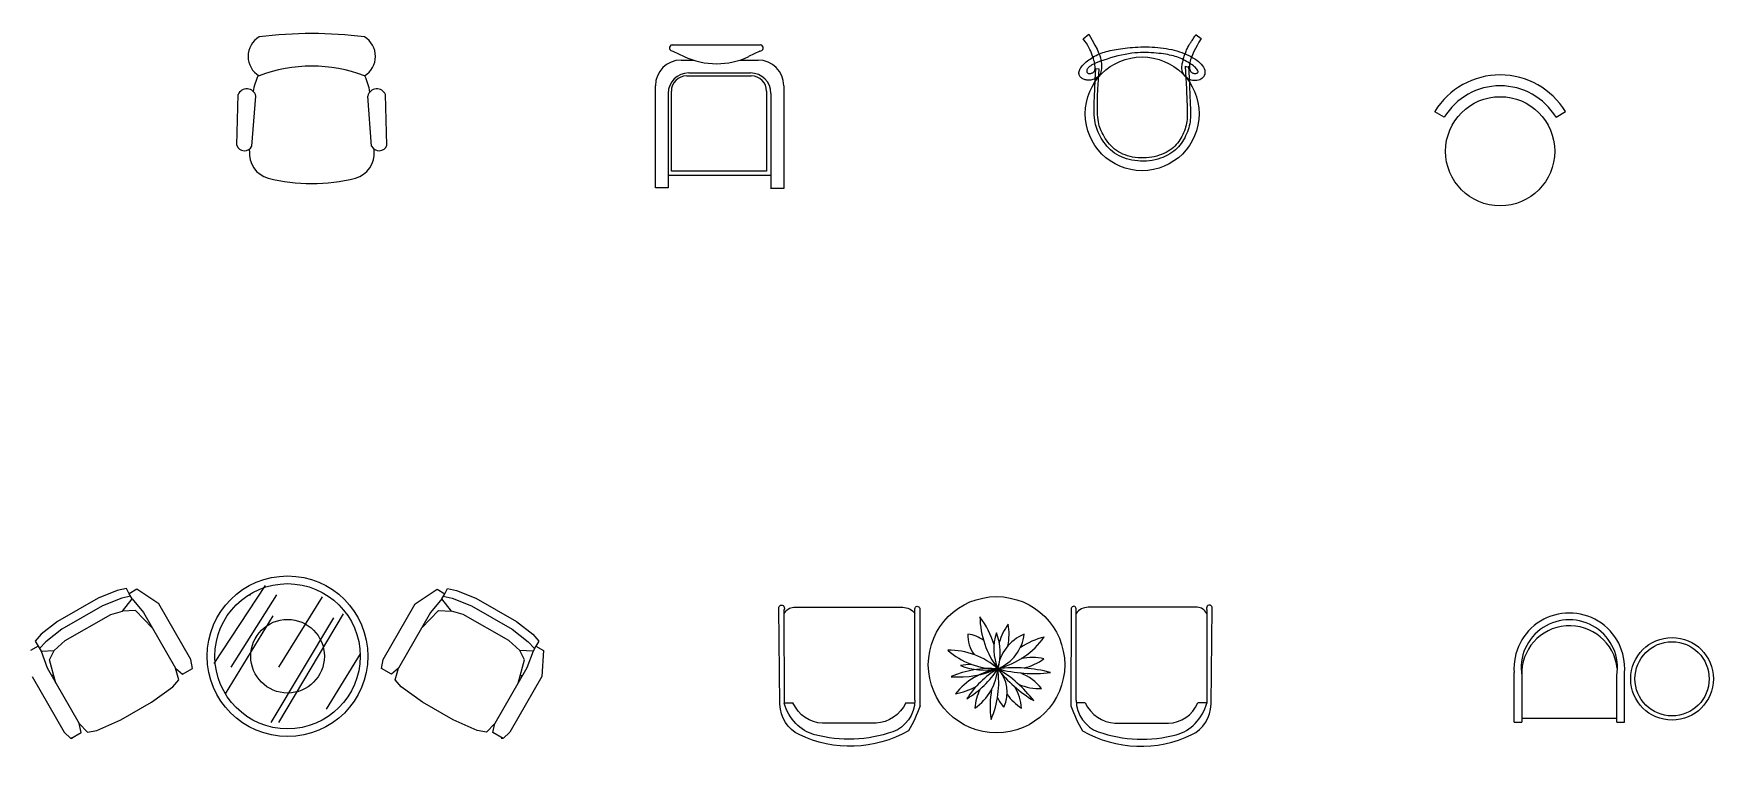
# Model space of a CAD drawing. Header units: inches. Extents: x 3.4 to 45.9, y 14.3 to 39.1.
# Drawn here: x 10.01 to 16.54, y 22.86 to 25.66 of the extents above; entities that cross this region are included whole.
import ezdxf

# ---------------------------------------------------------------- set-up
doc = ezdxf.new("R2010")
doc.units = ezdxf.units.IN
doc.header["$MEASUREMENT"] = 0
for name, color, linetype in [('02', 2, 'Continuous'), ('1', 1, 'Continuous'), ('4', 4, 'Continuous')]:
    doc.layers.add(name, color=color, linetype=linetype)

msp = doc.modelspace()

# ---------------------------------------------------------------- linework, layer by layer
at = {"layer": '02'}
for p, q in [((12.8359, 25.6149), (12.4925, 25.6149)), ((12.4944, 25.5915), (12.5385, 25.5706)), ((12.834, 25.5915), (12.7898, 25.5706)), ((12.5267, 25.5563), (12.576, 25.5563)), ((12.5567, 25.5063), (12.7967, 25.5063)), ((12.7559, 25.5563), (12.8267, 25.5563)), ((12.4267, 25.059), (12.4267, 25.4563)), ((12.489, 25.1239), (12.489, 25.4347)), ((12.549, 25.4947), (12.7999, 25.4947)), ((12.8599, 25.4347), (12.8599, 25.1239)), ((12.9267, 25.4563), (12.9267, 25.0563)), ((12.4767, 25.4263), (12.4767, 25.059)), ((12.8767, 25.4263), (12.8765, 25.0563)), ((15.4965, 25.3335), (15.4609, 25.3551)), ((15.9326, 25.3335), (15.9689, 25.3555)), ((12.8767, 25.1063), (12.4767, 25.1063)), ((12.8599, 25.1239), (12.489, 25.1239)), ((12.4767, 25.059), (12.4267, 25.059)), ((12.9267, 25.0563), (12.875, 25.0563)), ((10.3328, 23.4906), (10.2582, 23.4608)), ((10.3681, 23.4978), (10.3328, 23.4906)), ((10.3794, 23.478), (10.3681, 23.4978)), ((10.409, 23.4951), (10.3794, 23.478)), ((10.3908, 23.4583), (10.3794, 23.478)), ((10.4938, 23.4389), (10.409, 23.4951)), ((10.7093, 23.2064), (10.9093, 23.5105)), ((10.7759, 23.1916), (10.9537, 23.4734)), ((10.849, 23.4764), (10.849, 23.4705)), ((11.4925, 23.4389), (11.5774, 23.4951)), ((11.5774, 23.4951), (11.6069, 23.478)), ((11.5956, 23.4583), (11.6069, 23.478)), ((11.6069, 23.478), (11.6183, 23.4978)), ((11.6183, 23.4978), (11.6535, 23.4906)), ((11.6535, 23.4906), (11.7282, 23.4608)), ((10.2582, 23.4608), (10.1004, 23.37)), ((10.2752, 23.4312), (10.1174, 23.3404)), ((10.3499, 23.461), (10.2752, 23.4312)), ((10.3077, 23.3974), (10.3528, 23.4102)), ((10.3851, 23.4682), (10.3499, 23.461)), ((10.3528, 23.4102), (10.3908, 23.4583)), ((10.4036, 23.4132), (10.3528, 23.4102)), ((10.3908, 23.4583), (10.4347, 23.4048)), ((10.4687, 23.3457), (10.4036, 23.4132)), ((10.4347, 23.4048), (10.5595, 23.1879)), ((10.6186, 23.2219), (10.4938, 23.4389)), ((10.9612, 23.1916), (11.1316, 23.466)), ((11.3678, 23.2219), (11.4925, 23.4389)), ((11.5517, 23.4048), (11.4269, 23.1879)), ((11.5177, 23.3457), (11.5828, 23.4132)), ((11.5956, 23.4583), (11.5517, 23.4048)), ((11.5828, 23.4132), (11.6335, 23.4102)), ((11.6335, 23.4102), (11.5956, 23.4583)), ((11.6013, 23.4682), (11.6365, 23.461)), ((11.6787, 23.3974), (11.6335, 23.4102)), ((11.6365, 23.461), (11.7112, 23.4312)), ((11.7112, 23.4312), (11.869, 23.3404)), ((11.7282, 23.4608), (11.886, 23.37)), ((12.9274, 23.415), (12.9285, 23.0511)), ((13.4372, 23.0637), (13.4372, 23.4188)), ((14.0639, 23.0637), (14.0639, 23.4188)), ((14.5737, 23.415), (14.5726, 23.0511)), ((10.1004, 23.37), (10.037, 23.3205)), ((10.1174, 23.3404), (10.0541, 23.2909)), ((10.1302, 23.2953), (10.3077, 23.3974)), ((10.7537, 23.0878), (10.9389, 23.3918)), ((10.9315, 22.9765), (11.176, 23.3844)), ((10.9612, 22.9765), (11.2131, 23.3993)), ((11.8561, 23.2953), (11.6787, 23.3974)), ((11.869, 23.3404), (11.9323, 23.2909)), ((11.886, 23.37), (11.9493, 23.3205)), ((10.0245, 23.2739), (9.9949, 23.2568)), ((10.037, 23.3205), (10.0131, 23.2936)), ((10.0131, 23.2936), (10.0245, 23.2739)), ((10.0245, 23.2739), (10.0358, 23.2541)), ((10.0541, 23.2909), (10.0301, 23.264)), ((10.0866, 23.2571), (10.1302, 23.2953)), ((11.8998, 23.2571), (11.8561, 23.2953)), ((11.9323, 23.2909), (11.9562, 23.264)), ((11.9493, 23.3205), (11.9732, 23.2936)), ((11.9619, 23.2739), (11.9506, 23.2541)), ((11.9732, 23.2936), (11.9619, 23.2739)), ((11.9619, 23.2739), (11.9915, 23.2568)), ((10.0358, 23.2541), (10.0866, 23.2571)), ((10.0358, 23.2541), (10.06, 23.1893)), ((10.0684, 23.2204), (10.0866, 23.2571)), ((10.094, 23.1301), (10.0684, 23.2204)), ((10.6258, 23.1867), (10.6186, 23.2219)), ((11.1464, 23.0285), (11.2797, 23.2435)), ((11.3606, 23.1867), (11.3678, 23.2219)), ((11.8924, 23.1301), (11.918, 23.2204)), ((11.9506, 23.2541), (11.8998, 23.2571)), ((11.918, 23.2204), (11.8998, 23.2571)), ((11.9506, 23.2541), (11.9264, 23.1893)), ((11.9915, 23.2568), (11.9855, 23.1553)), ((16.1689, 23.2021), (16.1689, 23.214)), ((10.0008, 23.1553), (10.1256, 22.9384)), ((10.06, 23.1893), (10.1848, 22.9724)), ((10.0857, 23.1593), (10.0772, 23.1593)), ((10.5595, 23.1879), (10.5863, 23.164)), ((10.5723, 23.1428), (10.5595, 23.1879)), ((10.5863, 23.164), (10.6258, 23.1867)), ((11.4, 23.164), (11.3606, 23.1867)), ((11.4269, 23.1879), (11.4, 23.164)), ((11.4141, 23.1428), (11.4269, 23.1879)), ((11.9264, 23.1893), (11.8016, 22.9724)), ((11.9855, 23.1553), (11.8608, 22.9384)), ((11.9007, 23.1593), (11.9091, 23.1593)), ((15.7689, 22.977), (15.7689, 23.1706)), ((15.7989, 23.1587), (15.7989, 22.977)), ((16.1689, 22.977), (16.1689, 23.1587)), ((10.4653, 23.055), (10.5484, 23.1159)), ((10.5484, 23.1159), (10.5723, 23.1428)), ((11.438, 23.1159), (11.4141, 23.1428)), ((11.5211, 23.055), (11.438, 23.1159)), ((10.347, 22.987), (10.4653, 23.055)), ((11.6394, 22.987), (11.5211, 23.055)), ((12.9285, 23.0528), (12.9625, 23.0528)), ((13.402, 23.0528), (13.4364, 23.0528)), ((14.0992, 23.0528), (14.0648, 23.0528)), ((14.5726, 23.0528), (14.5386, 23.0528)), ((10.1848, 22.9724), (10.2173, 22.9386)), ((10.1919, 22.9371), (10.1848, 22.9724)), ((10.2526, 22.9458), (10.347, 22.987)), ((11.7338, 22.9458), (11.6394, 22.987)), ((11.8016, 22.9724), (11.7691, 22.9386)), ((11.7945, 22.9371), (11.8016, 22.9724)), ((13.2856, 22.9743), (13.0778, 22.9743)), ((14.2155, 22.9743), (14.4233, 22.9743)), ((15.7989, 22.9934), (16.1689, 22.9934)), ((10.1256, 22.9384), (10.1525, 22.9144)), ((10.1525, 22.9144), (10.1919, 22.9371)), ((10.1595, 22.9149), (10.1532, 22.9149)), ((10.2173, 22.9386), (10.2526, 22.9458)), ((11.7691, 22.9386), (11.7338, 22.9458)), ((11.8339, 22.9144), (11.7945, 22.9371)), ((11.8269, 22.9149), (11.8332, 22.9149)), ((11.8608, 22.9384), (11.8339, 22.9144))]:
    msp.add_line(p, q, dxfattribs=at)
for points in [[(16.1689, 22.977), (16.1989, 22.977), (16.1989, 23.1706)], [(15.7689, 22.977), (15.7989, 22.977)]]:
    msp.add_lwpolyline(points, dxfattribs=at)
for centre, radius in [((10.9954, 23.2344), 0.3128), ((10.9954, 23.2344), 0.1434), ((16.3836, 23.1465), 0.1609), ((16.3836, 23.1465), 0.1444)]:
    msp.add_circle(centre, radius, dxfattribs=at)
for centre, radius, start, end in [((12.494, 25.6037), 0.0122, 98.79085, 276.74154), ((12.6652, 25.8391), 0.2969, 244.72948, 295.11279), ((12.8343, 25.6037), 0.0122, 263.25846, 81.20915), ((12.5267, 25.4563), 0.1, 90, 180), ((12.5567, 25.4263), 0.08, 90, 180), ((12.7967, 25.4263), 0.08, 0, 90), ((12.8267, 25.4563), 0.1, 0, 90), ((15.7146, 25.2012), 0.2975, 31.24134, 148.59449), ((12.549, 25.4347), 0.06, 90, 180), ((12.7999, 25.4347), 0.06, 0, 90), ((15.7146, 25.2012), 0.255, 31.24134, 148.75866), ((15.4614, 25.3558), 0.00085, 148.59449, 238.75866), ((15.9839, 23.1871), 0.2156, 355.62128, 184.37872), ((15.9839, 23.1891), 0.1875, 350.65731, 189.34269), ((15.9849, 23.1671), 0.1862, 5.93915, 182.59094)]:
    msp.add_arc(centre, radius, start, end, dxfattribs=at)
for centre, major_axis, ratio, start_param, end_param in [((14.0681, 23.3944), (0.3783, 0), 0.954114, 3.159651, 3.758279), ((13.3812, 23.1792), (-0.3783, 0), 0.954114, 3.421615, 3.758279), ((14.0073, 23.2242), (0.2512, 0), 0.954114, 2.540122, 2.870295), ((13.5523, 23.3213), (-0.2512, 0), 0.954114, 2.946558, 3.303184), ((13.7797, 23.3145), (-0.1365, 0), 0.954114, -0.046315, 0.600161), ((13.623, 23.1917), (0.1365, 0), 0.954114, 0.937201, 1.421534), ((13.9654, 23.2628), (0.2213, 0), 0.954114, 2.840449, 3.51586), ((13.5481, 23.2483), (-0.2213, 0), 0.954114, 2.840449, 3.51586), ((13.6889, 23.3376), (-0.1742, 0), 0.954114, 1.987896, 3.038688), ((13.9327, 23.1686), (0.1742, 0), 0.954114, 1.987896, 3.038688), ((13.673, 23.4833), (0.3237, 0), 0.954114, -1.30044, -0.59819), ((14.0269, 23.0117), (-0.3237, 0), 0.954114, -1.30044, -0.982836), ((13.5691, 22.9939), (-0.2769, 0), 0.954114, 3.954259, 4.727112), ((13.7554, 23.4498), (0.2769, 0), 0.954114, 3.954259, 4.727112), ((13.8941, 23.0184), (0.221, 0), 0.954114, 1.365581, 1.767794), ((13.8045, 23.3921), (-0.221, 0), 0.954114, 1.832929, 2.225804), ((13.7309, 22.8363), (0.3673, 0), 0.954114, 1.492939, 2.000615), ((13.6064, 23.5042), (0.3673, 0), 0.954114, 4.634532, 5.142207), ((13.8132, 22.9265), (0.2769, 0), 0.954114, 1.766367, 2.481712), ((13.6652, 22.9579), (0.2567, 0), 0.954114, 1.600501, 1.77217), ((13.7081, 23.4256), (0.2567, 0), 0.954114, 4.336383, 4.913763), ((13.4372, 23.3725), (0.3771, 0), 0.954114, -1.004473, -0.546105), ((13.9617, 22.8821), (-0.3771, 0), 0.954114, -1.004473, -0.546105), ((13.5391, 23.2021), (-0.221, 0), 0.954114, 2.203244, 3.063467), ((13.3559, 23.1336), (-0.4072, 0), 0.954114, 2.757174, 3.275968), ((13.8249, 22.7091), (-0.5037, 0), 0.954114, 4.430465, 4.842635), ((13.4894, 22.7748), (-0.5083, 0), 0.954114, 3.774384, 4.152318), ((14.1693, 23.4725), (0.5083, 0), 0.954114, 3.774384, 4.152318), ((13.6515, 23.0931), (0.1451, 0), 0.954114, -0.427034, 0.732084), ((13.8996, 23.6473), (0.5037, 0), 0.954114, 4.430465, 4.842635), ((13.7646, 22.986), (0.2093, 0), 0.954114, 0.658588, 1.16154), ((13.5407, 23.3476), (-0.2769, 0), 0.954114, 1.766367, 2.083795), ((13.8901, 23.0156), (0.221, 0), 0.954114, 2.699052, 3.063467), ((14.1369, 23.04), (0.4072, 0), 0.954114, 2.972053, 3.275968), ((13.9767, 23.2024), (0.218, 0), 0.954114, 3.738241, 4.102111), ((13.6345, 23.0152), (0.218, 0), 0.954114, 0.080536, 0.50078), ((13.925, 23.3079), (0.2093, 0), 0.954114, 4.300275, 4.736901), ((13.8915, 23.1283), (-0.1451, 0), 0.954114, 0.406381, 0.732084), ((14.1874, 23.0695), (0, 0.1356), 0.911327, 1.613705, 2.834826), ((14.2212, 23.1274), (0, 0.1533), 0.911327, 2.079173, 3.100822), ((14.4233, 23.1154), (0, 0.1412), 0.911327, 3.141593, 4.252845), ((14.4154, 23.1043), (0, 0.1805), 0.911327, 3.380495, 4.413), ((14.3206, 23.5312), (0, 0.6199), 0.911327, 2.834826, 3.380495)]:
    msp.add_ellipse(centre, major_axis=major_axis, ratio=ratio, start_param=start_param, end_param=end_param, dxfattribs=at)
at = {"layer": '02', "extrusion": (0, 0, -1)}
for centre, major_axis, start_param, end_param in [((13.0857, 23.1043), (0, 0.1805), 3.380495, 4.413), ((13.0778, 23.1154), (0, 0.1412), 3.141593, 4.252845), ((13.2799, 23.1274), (0, 0.1533), 2.079173, 3.100822), ((13.3138, 23.0695), (0, 0.1356), 1.613705, 2.834826), ((13.1805, 23.5312), (0, 0.6199), 2.834826, 3.380495)]:
    msp.add_ellipse(centre, major_axis=major_axis, ratio=0.911327, start_param=start_param, end_param=end_param, dxfattribs=at)
at = {"layer": '1'}
for p, q in [((14.0913, 25.639), (14.1133, 25.657)), ((14.0983, 25.6302), (14.0913, 25.639)), ((14.1044, 25.6217), (14.0983, 25.6302)), ((14.1133, 25.657), (14.1268, 25.6336)), ((14.1268, 25.6336), (14.1374, 25.6143)), ((14.5102, 25.6246), (14.5121, 25.6273)), ((14.5121, 25.6273), (14.514, 25.6301)), ((14.514, 25.6301), (14.516, 25.633)), ((14.516, 25.633), (14.518, 25.6361)), ((14.518, 25.6361), (14.5201, 25.6393)), ((14.5201, 25.6393), (14.5222, 25.6425)), ((14.5222, 25.6425), (14.5244, 25.6457)), ((14.5244, 25.6457), (14.5266, 25.6489)), ((14.5266, 25.6489), (14.5288, 25.6518)), ((14.5288, 25.6518), (14.5311, 25.6545)), ((14.5311, 25.6545), (14.5333, 25.657)), ((14.5311, 25.6545), (14.5513, 25.641)), ((14.5513, 25.641), (14.5424, 25.6257)), ((14.1097, 25.6135), (14.1044, 25.6217)), ((14.1142, 25.6056), (14.1097, 25.6135)), ((14.1181, 25.598), (14.1142, 25.6056)), ((14.1215, 25.5905), (14.1181, 25.598)), ((14.1186, 25.5605), (14.1241, 25.5641)), ((14.1245, 25.5832), (14.1215, 25.5905)), ((14.1241, 25.5641), (14.1299, 25.5677)), ((14.1272, 25.576), (14.1245, 25.5832)), ((14.1296, 25.569), (14.1272, 25.576)), ((14.1319, 25.562), (14.1296, 25.569)), ((14.1299, 25.5677), (14.1358, 25.5711)), ((14.1338, 25.5553), (14.1319, 25.562)), ((14.1358, 25.5711), (14.1419, 25.5744)), ((14.1374, 25.6143), (14.1456, 25.5983)), ((14.1419, 25.5744), (14.1482, 25.5775)), ((14.1456, 25.5983), (14.1517, 25.5851)), ((14.1482, 25.5775), (14.1547, 25.5803)), ((14.1517, 25.5851), (14.156, 25.5743)), ((14.1547, 25.5803), (14.1612, 25.583)), ((14.156, 25.5743), (14.1589, 25.5652)), ((14.1589, 25.5652), (14.1608, 25.5573)), ((14.1612, 25.583), (14.1679, 25.5854)), ((14.1679, 25.5854), (14.1748, 25.5876)), ((14.1748, 25.5876), (14.1818, 25.5896)), ((14.1818, 25.5896), (14.1891, 25.5915)), ((14.1985, 25.5646), (14.1847, 25.5604)), ((14.1891, 25.5915), (14.1965, 25.5932)), ((14.1965, 25.5932), (14.2041, 25.5948)), ((14.2128, 25.5686), (14.1985, 25.5646)), ((14.2041, 25.5948), (14.212, 25.5963)), ((14.212, 25.5963), (14.2201, 25.5978)), ((14.2272, 25.5724), (14.2128, 25.5686)), ((14.2201, 25.5978), (14.2285, 25.5992)), ((14.2415, 25.5758), (14.2272, 25.5724)), ((14.2285, 25.5992), (14.2371, 25.6005)), ((14.2371, 25.6005), (14.246, 25.6018)), ((14.2553, 25.5787), (14.2415, 25.5758)), ((14.246, 25.6018), (14.2552, 25.6029)), ((14.2552, 25.6029), (14.2646, 25.6039)), ((14.2685, 25.581), (14.2553, 25.5787)), ((14.2646, 25.6039), (14.2743, 25.6049)), ((14.2809, 25.5828), (14.2685, 25.581)), ((14.2743, 25.6049), (14.2843, 25.6057)), ((14.2928, 25.5841), (14.2809, 25.5828)), ((14.2843, 25.6057), (14.2946, 25.6064)), ((14.3042, 25.585), (14.2928, 25.5841)), ((14.2946, 25.6064), (14.3051, 25.6069)), ((14.3152, 25.5855), (14.3042, 25.585)), ((14.3051, 25.6069), (14.3158, 25.6073)), ((14.3258, 25.5857), (14.3152, 25.5855)), ((14.3158, 25.6073), (14.3267, 25.6075)), ((14.3361, 25.5856), (14.3258, 25.5857)), ((14.3267, 25.6075), (14.3377, 25.6075)), ((14.3463, 25.5853), (14.3361, 25.5856)), ((14.3377, 25.6075), (14.3487, 25.6074)), ((14.3564, 25.5849), (14.3463, 25.5853)), ((14.3487, 25.6074), (14.3599, 25.607)), ((14.3663, 25.5843), (14.3564, 25.5849)), ((14.3599, 25.607), (14.371, 25.6063)), ((14.3761, 25.5835), (14.3663, 25.5843)), ((14.371, 25.6063), (14.3821, 25.6055)), ((14.3856, 25.5826), (14.3761, 25.5835)), ((14.3821, 25.6055), (14.3931, 25.6043)), ((14.3949, 25.5816), (14.3856, 25.5826)), ((14.3931, 25.6043), (14.4041, 25.6029)), ((14.4038, 25.5804), (14.3949, 25.5816)), ((14.4124, 25.5791), (14.4038, 25.5804)), ((14.4041, 25.6029), (14.415, 25.6013)), ((14.4207, 25.5777), (14.4124, 25.5791)), ((14.415, 25.6013), (14.4257, 25.5994)), ((14.4284, 25.5761), (14.4207, 25.5777)), ((14.4257, 25.5994), (14.4362, 25.5972)), ((14.4359, 25.5744), (14.4284, 25.5761)), ((14.4429, 25.5726), (14.4359, 25.5744)), ((14.4362, 25.5972), (14.4465, 25.5947)), ((14.4497, 25.5706), (14.4429, 25.5726)), ((14.4465, 25.5947), (14.4567, 25.592)), ((14.4563, 25.5684), (14.4497, 25.5706)), ((14.4628, 25.566), (14.4563, 25.5684)), ((14.4567, 25.592), (14.4665, 25.589)), ((14.4691, 25.5635), (14.4628, 25.566)), ((14.4665, 25.589), (14.4761, 25.5857)), ((14.4753, 25.5607), (14.4691, 25.5635)), ((14.4761, 25.5857), (14.4854, 25.5822)), ((14.4814, 25.5587), (14.4825, 25.5629)), ((14.4825, 25.5629), (14.4838, 25.567)), ((14.4838, 25.567), (14.4851, 25.5711)), ((14.4851, 25.5711), (14.4865, 25.5752)), ((14.4854, 25.5822), (14.4944, 25.5783)), ((14.4865, 25.5752), (14.488, 25.5793)), ((14.488, 25.5793), (14.4895, 25.5835)), ((14.4895, 25.5835), (14.4911, 25.5876)), ((14.4911, 25.5876), (14.4927, 25.5917)), ((14.4927, 25.5917), (14.4944, 25.5957)), ((14.4944, 25.5957), (14.4961, 25.5996)), ((14.4944, 25.5783), (14.503, 25.5743)), ((14.4961, 25.5996), (14.4978, 25.6034)), ((14.4978, 25.6034), (14.4996, 25.607)), ((14.4996, 25.607), (14.5013, 25.6103)), ((14.5013, 25.6103), (14.5031, 25.6135)), ((14.503, 25.5743), (14.5113, 25.57)), ((14.5031, 25.6135), (14.5048, 25.6164)), ((14.5048, 25.6164), (14.5066, 25.6192)), ((14.5066, 25.6192), (14.5084, 25.6219)), ((14.5084, 25.6219), (14.5102, 25.6246)), ((14.512, 25.5642), (14.5101, 25.5583)), ((14.5113, 25.57), (14.5192, 25.5655)), ((14.5141, 25.5702), (14.512, 25.5642)), ((14.5167, 25.5767), (14.5141, 25.5702)), ((14.5199, 25.5838), (14.5167, 25.5767)), ((14.5192, 25.5655), (14.5267, 25.5607)), ((14.5239, 25.592), (14.5199, 25.5838)), ((14.5289, 25.6015), (14.5239, 25.592)), ((14.535, 25.6127), (14.5289, 25.6015)), ((14.5424, 25.6257), (14.535, 25.6127)), ((14.0753, 25.505), (14.0754, 25.5084)), ((14.0756, 25.5017), (14.0753, 25.505)), ((14.0754, 25.5084), (14.0759, 25.5119)), ((14.0763, 25.4986), (14.0756, 25.5017)), ((14.0759, 25.5119), (14.0769, 25.5156)), ((14.0773, 25.4957), (14.0763, 25.4986)), ((14.0769, 25.5156), (14.0782, 25.5193)), ((14.0782, 25.5193), (14.08, 25.523)), ((14.08, 25.523), (14.0822, 25.5268)), ((14.0822, 25.5268), (14.0849, 25.5305)), ((14.0849, 25.5305), (14.0879, 25.5343)), ((14.0879, 25.5343), (14.0913, 25.538)), ((14.0913, 25.538), (14.0951, 25.5418)), ((14.0951, 25.5418), (14.0992, 25.5455)), ((14.0992, 25.5455), (14.1036, 25.5493)), ((14.1036, 25.5493), (14.1083, 25.553)), ((14.1058, 25.5158), (14.1054, 25.5135)), ((14.1054, 25.5135), (14.1054, 25.5114)), ((14.1054, 25.5114), (14.1059, 25.5095)), ((14.1066, 25.5182), (14.1058, 25.5158)), ((14.1059, 25.5095), (14.1067, 25.5078)), ((14.1078, 25.5208), (14.1066, 25.5182)), ((14.1067, 25.5078), (14.108, 25.5064)), ((14.1093, 25.5234), (14.1078, 25.5208)), ((14.108, 25.5064), (14.1097, 25.5053)), ((14.1083, 25.553), (14.1134, 25.5568)), ((14.1113, 25.526), (14.1093, 25.5234)), ((14.1097, 25.5053), (14.1118, 25.5045)), ((14.1138, 25.5287), (14.1113, 25.526)), ((14.1118, 25.5045), (14.1141, 25.504)), ((14.1134, 25.5568), (14.1186, 25.5605)), ((14.117, 25.5315), (14.1138, 25.5287)), ((14.1141, 25.504), (14.1167, 25.5038)), ((14.1167, 25.5038), (14.1193, 25.504)), ((14.1211, 25.5345), (14.117, 25.5315)), ((14.1193, 25.504), (14.1221, 25.5044)), ((14.1261, 25.5375), (14.1211, 25.5345)), ((14.1221, 25.5044), (14.1248, 25.5051)), ((14.1248, 25.5051), (14.1273, 25.5061)), ((14.1324, 25.5408), (14.1261, 25.5375)), ((14.1273, 25.5061), (14.1297, 25.5073)), ((14.1297, 25.5073), (14.1319, 25.5089)), ((14.1319, 25.5089), (14.1339, 25.5109)), ((14.1399, 25.5443), (14.1324, 25.5408)), ((14.1355, 25.5489), (14.1338, 25.5553)), ((14.1339, 25.5109), (14.1355, 25.5132)), ((14.1368, 25.5428), (14.1355, 25.5489)), ((14.1355, 25.5132), (14.1368, 25.5159)), ((14.1378, 25.5371), (14.1368, 25.5428)), ((14.1368, 25.5159), (14.1378, 25.5191)), ((14.1385, 25.5318), (14.1378, 25.5371)), ((14.1378, 25.5191), (14.1385, 25.5228)), ((14.1387, 25.527), (14.1385, 25.5318)), ((14.1385, 25.5228), (14.1387, 25.527)), ((14.1387, 25.4798), (14.1413, 25.523)), ((14.149, 25.548), (14.1399, 25.5443)), ((14.1413, 25.523), (14.154, 25.5222)), ((14.1597, 25.552), (14.149, 25.548)), ((14.1513, 25.4792), (14.154, 25.5222)), ((14.157, 25.5007), (14.1541, 25.4964)), ((14.1593, 25.5056), (14.157, 25.5007)), ((14.1611, 25.511), (14.1593, 25.5056)), ((14.1717, 25.5562), (14.1597, 25.552)), ((14.1608, 25.5573), (14.162, 25.55)), ((14.1624, 25.5167), (14.1611, 25.511)), ((14.162, 25.55), (14.1628, 25.543)), ((14.1631, 25.5229), (14.1624, 25.5167)), ((14.1628, 25.543), (14.1633, 25.536)), ((14.1634, 25.5293), (14.1631, 25.5229)), ((14.1633, 25.536), (14.1634, 25.5293)), ((14.1847, 25.5604), (14.1717, 25.5562)), ((14.4816, 25.5577), (14.4753, 25.5607)), ((14.4762, 25.527), (14.4764, 25.5318)), ((14.4763, 25.5223), (14.4762, 25.527)), ((14.4767, 25.5176), (14.4763, 25.5223)), ((14.4764, 25.5318), (14.4768, 25.5365)), ((14.4776, 25.5129), (14.4767, 25.5176)), ((14.4768, 25.5365), (14.4775, 25.5411)), ((14.4775, 25.5411), (14.4783, 25.5457)), ((14.479, 25.5084), (14.4776, 25.5129)), ((14.4783, 25.5457), (14.4792, 25.5501)), ((14.4809, 25.504), (14.479, 25.5084)), ((14.4792, 25.5501), (14.4803, 25.5545)), ((14.4803, 25.5545), (14.4814, 25.5587)), ((14.4833, 25.4997), (14.4809, 25.504)), ((14.4877, 25.5546), (14.4816, 25.5577)), ((14.4861, 25.4957), (14.4833, 25.4997)), ((14.4938, 25.5512), (14.4877, 25.5546)), ((14.4887, 25.5323), (14.5052, 25.5274)), ((14.4887, 25.5323), (14.4901, 25.5083)), ((14.4901, 25.5083), (14.4913, 25.4859)), ((14.4997, 25.5478), (14.4938, 25.5512)), ((14.5054, 25.5443), (14.4997, 25.5478)), ((14.5013, 25.533), (14.5027, 25.5091)), ((14.5027, 25.5091), (14.504, 25.4866)), ((14.5055, 25.5367), (14.5052, 25.5319)), ((14.5052, 25.5319), (14.5052, 25.5274)), ((14.5052, 25.5274), (14.5057, 25.5234)), ((14.5109, 25.5408), (14.5054, 25.5443)), ((14.5062, 25.5417), (14.5055, 25.5367)), ((14.5057, 25.5234), (14.5065, 25.5197)), ((14.5072, 25.547), (14.5062, 25.5417)), ((14.5065, 25.5197), (14.5077, 25.5164)), ((14.5085, 25.5526), (14.5072, 25.547)), ((14.5077, 25.5164), (14.5092, 25.5136)), ((14.5101, 25.5583), (14.5085, 25.5526)), ((14.5092, 25.5136), (14.5111, 25.5111)), ((14.5159, 25.5372), (14.5109, 25.5408)), ((14.5111, 25.5111), (14.5132, 25.509)), ((14.5132, 25.509), (14.5156, 25.5073)), ((14.5156, 25.5073), (14.5182, 25.506)), ((14.5207, 25.5337), (14.5159, 25.5372)), ((14.5182, 25.506), (14.521, 25.5051)), ((14.5249, 25.5302), (14.5207, 25.5337)), ((14.521, 25.5051), (14.5239, 25.5045)), ((14.5239, 25.5045), (14.5269, 25.5043)), ((14.5287, 25.5269), (14.5249, 25.5302)), ((14.5267, 25.5607), (14.5337, 25.5557)), ((14.5269, 25.5043), (14.5298, 25.5045)), ((14.532, 25.5236), (14.5287, 25.5269)), ((14.5298, 25.5045), (14.5325, 25.505)), ((14.5347, 25.5205), (14.532, 25.5236)), ((14.5325, 25.505), (14.5349, 25.5058)), ((14.5337, 25.5557), (14.5402, 25.5506)), ((14.5368, 25.5176), (14.5347, 25.5205)), ((14.5349, 25.5058), (14.5368, 25.507)), ((14.5382, 25.515), (14.5368, 25.5176)), ((14.5368, 25.507), (14.5382, 25.5085)), ((14.539, 25.5125), (14.5382, 25.515)), ((14.5382, 25.5085), (14.539, 25.5104)), ((14.539, 25.5104), (14.539, 25.5125)), ((14.5402, 25.5506), (14.5461, 25.5452)), ((14.5461, 25.5452), (14.5514, 25.5398)), ((14.5514, 25.5398), (14.556, 25.5343)), ((14.556, 25.5343), (14.5597, 25.5288)), ((14.5597, 25.5288), (14.5627, 25.5232)), ((14.5633, 25.497), (14.561, 25.4926)), ((14.5627, 25.5232), (14.5647, 25.5177)), ((14.5649, 25.5018), (14.5633, 25.497)), ((14.5647, 25.5177), (14.5657, 25.5123)), ((14.5657, 25.5069), (14.5649, 25.5018)), ((14.5657, 25.5123), (14.5657, 25.5069)), ((14.0788, 25.4931), (14.0773, 25.4957)), ((14.0805, 25.4907), (14.0788, 25.4931)), ((14.0826, 25.4886), (14.0805, 25.4907)), ((14.085, 25.4866), (14.0826, 25.4886)), ((14.0875, 25.4849), (14.085, 25.4866)), ((14.0903, 25.4833), (14.0875, 25.4849)), ((14.0933, 25.4819), (14.0903, 25.4833)), ((14.0963, 25.4807), (14.0933, 25.4819)), ((14.0995, 25.4797), (14.0963, 25.4807)), ((14.1028, 25.4788), (14.0995, 25.4797)), ((14.1062, 25.4782), (14.1028, 25.4788)), ((14.1097, 25.4778), (14.1062, 25.4782)), ((14.1134, 25.4776), (14.1097, 25.4778)), ((14.1172, 25.4778), (14.1134, 25.4776)), ((14.1212, 25.4783), (14.1172, 25.4778)), ((14.1253, 25.4791), (14.1212, 25.4783)), ((14.1297, 25.4803), (14.1253, 25.4791)), ((14.1341, 25.4818), (14.1297, 25.4803)), ((14.1385, 25.4838), (14.1341, 25.4818)), ((14.1354, 25.4144), (14.1368, 25.4439)), ((14.1368, 25.4439), (14.1387, 25.4798)), ((14.1428, 25.4863), (14.1385, 25.4838)), ((14.1469, 25.4892), (14.1428, 25.4863)), ((14.1507, 25.4925), (14.1469, 25.4892)), ((14.1481, 25.4143), (14.1494, 25.4435)), ((14.1494, 25.4435), (14.1513, 25.4792)), ((14.1541, 25.4964), (14.1507, 25.4925)), ((14.4895, 25.4919), (14.4861, 25.4957)), ((14.4933, 25.4884), (14.4895, 25.4919)), ((14.4913, 25.4859), (14.4924, 25.4649)), ((14.4924, 25.4649), (14.4934, 25.4455)), ((14.4975, 25.4853), (14.4933, 25.4884)), ((14.4934, 25.4455), (14.4942, 25.4275)), ((14.502, 25.4826), (14.4975, 25.4853)), ((14.507, 25.4804), (14.502, 25.4826)), ((14.504, 25.4866), (14.505, 25.4655)), ((14.505, 25.4655), (14.506, 25.446)), ((14.506, 25.446), (14.5068, 25.4279)), ((14.5123, 25.4787), (14.507, 25.4804)), ((14.5178, 25.4774), (14.5123, 25.4787)), ((14.5234, 25.4767), (14.5178, 25.4774)), ((14.5291, 25.4766), (14.5234, 25.4767)), ((14.5347, 25.4771), (14.5291, 25.4766)), ((14.5401, 25.4781), (14.5347, 25.4771)), ((14.5453, 25.4798), (14.5401, 25.4781)), ((14.55, 25.4821), (14.5453, 25.4798)), ((14.5542, 25.485), (14.55, 25.4821)), ((14.5579, 25.4885), (14.5542, 25.485)), ((14.561, 25.4926), (14.5579, 25.4885)), ((14.1344, 25.3711), (14.1347, 25.3905)), ((14.1346, 25.3555), (14.1344, 25.3711)), ((14.1347, 25.3905), (14.1354, 25.4144)), ((14.147, 25.3718), (14.1473, 25.3907)), ((14.1472, 25.3566), (14.147, 25.3718)), ((14.1473, 25.3907), (14.1481, 25.4143)), ((14.4942, 25.4275), (14.4949, 25.411)), ((14.4949, 25.411), (14.4955, 25.3959)), ((14.4955, 25.3959), (14.496, 25.3824)), ((14.496, 25.3824), (14.4965, 25.3703)), ((14.4965, 25.3703), (14.4968, 25.3595)), ((14.5068, 25.4279), (14.5075, 25.4113)), ((14.5075, 25.4113), (14.5081, 25.3962)), ((14.5081, 25.3962), (14.5087, 25.3825)), ((14.5087, 25.3825), (14.5091, 25.3702)), ((14.5091, 25.3702), (14.5095, 25.3591)), ((14.1351, 25.3427), (14.1346, 25.3555)), ((14.136, 25.3318), (14.1351, 25.3427)), ((14.1371, 25.322), (14.136, 25.3318)), ((14.1385, 25.3131), (14.1371, 25.322)), ((14.1402, 25.3048), (14.1385, 25.3131)), ((14.1423, 25.2971), (14.1402, 25.3048)), ((14.1477, 25.3442), (14.1472, 25.3566)), ((14.1485, 25.3338), (14.1477, 25.3442)), ((14.1495, 25.3244), (14.1485, 25.3338)), ((14.1508, 25.3159), (14.1495, 25.3244)), ((14.1524, 25.3081), (14.1508, 25.3159)), ((14.1543, 25.3008), (14.1524, 25.3081)), ((14.1565, 25.2938), (14.1543, 25.3008)), ((14.4926, 25.303), (14.4906, 25.2956)), ((14.4942, 25.3103), (14.4926, 25.303)), ((14.4954, 25.3176), (14.4942, 25.3103)), ((14.4963, 25.325), (14.4954, 25.3176)), ((14.4968, 25.3327), (14.4963, 25.325)), ((14.4968, 25.3595), (14.497, 25.3497)), ((14.497, 25.3408), (14.4968, 25.3327)), ((14.497, 25.3497), (14.497, 25.3408)), ((14.5067, 25.3078), (14.5049, 25.3)), ((14.5079, 25.3155), (14.5067, 25.3078)), ((14.5088, 25.3233), (14.5079, 25.3155)), ((14.5094, 25.3314), (14.5088, 25.3233)), ((14.5097, 25.3399), (14.5094, 25.3314)), ((14.5095, 25.3591), (14.5097, 25.3491)), ((14.5097, 25.3491), (14.5097, 25.3399)), ((14.1446, 25.2897), (14.1423, 25.2971)), ((14.1474, 25.2824), (14.1446, 25.2897)), ((14.1505, 25.2752), (14.1474, 25.2824)), ((14.154, 25.2679), (14.1505, 25.2752)), ((14.158, 25.2602), (14.154, 25.2679)), ((14.1591, 25.287), (14.1565, 25.2938)), ((14.1624, 25.2524), (14.158, 25.2602)), ((14.162, 25.2803), (14.1591, 25.287)), ((14.1653, 25.2734), (14.162, 25.2803)), ((14.1672, 25.2444), (14.1624, 25.2524)), ((14.169, 25.2662), (14.1653, 25.2734)), ((14.1725, 25.2365), (14.1672, 25.2444)), ((14.1731, 25.2589), (14.169, 25.2662)), ((14.1783, 25.2286), (14.1725, 25.2365)), ((14.1777, 25.2514), (14.1731, 25.2589)), ((14.1827, 25.244), (14.1777, 25.2514)), ((14.188, 25.2366), (14.1827, 25.244)), ((14.1938, 25.2294), (14.188, 25.2366)), ((14.4635, 25.2394), (14.4589, 25.2332)), ((14.4679, 25.2457), (14.4635, 25.2394)), ((14.4719, 25.2523), (14.4679, 25.2457)), ((14.4757, 25.2592), (14.4719, 25.2523)), ((14.4783, 25.2387), (14.4736, 25.2319)), ((14.4793, 25.2662), (14.4757, 25.2592)), ((14.4827, 25.2459), (14.4783, 25.2387)), ((14.4826, 25.2734), (14.4793, 25.2662)), ((14.4856, 25.2807), (14.4826, 25.2734)), ((14.4868, 25.2532), (14.4827, 25.2459)), ((14.4883, 25.2881), (14.4856, 25.2807)), ((14.4906, 25.2608), (14.4868, 25.2532)), ((14.4906, 25.2956), (14.4883, 25.2881)), ((14.4942, 25.2685), (14.4906, 25.2608)), ((14.4974, 25.2764), (14.4942, 25.2685)), ((14.5003, 25.2842), (14.4974, 25.2764)), ((14.5028, 25.2922), (14.5003, 25.2842)), ((14.5049, 25.3), (14.5028, 25.2922)), ((14.1845, 25.2209), (14.1783, 25.2286)), ((14.1912, 25.2135), (14.1845, 25.2209)), ((14.1983, 25.2066), (14.1912, 25.2135)), ((14.2001, 25.2225), (14.1938, 25.2294)), ((14.2059, 25.2001), (14.1983, 25.2066)), ((14.2067, 25.216), (14.2001, 25.2225)), ((14.214, 25.1941), (14.2059, 25.2001)), ((14.2138, 25.2099), (14.2067, 25.216)), ((14.2213, 25.2043), (14.2138, 25.2099)), ((14.2225, 25.1886), (14.214, 25.1941)), ((14.2292, 25.1992), (14.2213, 25.2043)), ((14.2314, 25.1836), (14.2225, 25.1886)), ((14.2374, 25.1946), (14.2292, 25.1992)), ((14.2407, 25.1792), (14.2314, 25.1836)), ((14.2461, 25.1905), (14.2374, 25.1946)), ((14.2505, 25.1752), (14.2407, 25.1792)), ((14.2551, 25.1868), (14.2461, 25.1905)), ((14.2606, 25.1718), (14.2505, 25.1752)), ((14.2645, 25.1837), (14.2551, 25.1868)), ((14.271, 25.1689), (14.2606, 25.1718)), ((14.2743, 25.181), (14.2645, 25.1837)), ((14.2844, 25.1788), (14.2743, 25.181)), ((14.2947, 25.1771), (14.2844, 25.1788)), ((14.3053, 25.1759), (14.2947, 25.1771)), ((14.3159, 25.1753), (14.3053, 25.1759)), ((14.3267, 25.1751), (14.3159, 25.1753)), ((14.3374, 25.1755), (14.3267, 25.1751)), ((14.348, 25.1764), (14.3374, 25.1755)), ((14.3584, 25.1779), (14.348, 25.1764)), ((14.3686, 25.1799), (14.3584, 25.1779)), ((14.3785, 25.1825), (14.3686, 25.1799)), ((14.3821, 25.1705), (14.3715, 25.1677)), ((14.388, 25.1854), (14.3785, 25.1825)), ((14.3923, 25.1737), (14.3821, 25.1705)), ((14.3972, 25.1889), (14.388, 25.1854)), ((14.4022, 25.1774), (14.3923, 25.1737)), ((14.406, 25.1927), (14.3972, 25.1889)), ((14.4116, 25.1815), (14.4022, 25.1774)), ((14.4144, 25.1969), (14.406, 25.1927)), ((14.4206, 25.186), (14.4116, 25.1815)), ((14.4223, 25.2013), (14.4144, 25.1969)), ((14.4291, 25.1908), (14.4206, 25.186)), ((14.4296, 25.2061), (14.4223, 25.2013)), ((14.437, 25.1959), (14.4291, 25.1908)), ((14.4364, 25.2111), (14.4296, 25.2061)), ((14.4427, 25.2163), (14.4364, 25.2111)), ((14.4443, 25.2013), (14.437, 25.1959)), ((14.4485, 25.2217), (14.4427, 25.2163)), ((14.4511, 25.2069), (14.4443, 25.2013)), ((14.4539, 25.2273), (14.4485, 25.2217)), ((14.4574, 25.2128), (14.4511, 25.2069)), ((14.4589, 25.2332), (14.4539, 25.2273)), ((14.4632, 25.2189), (14.4574, 25.2128)), ((14.4686, 25.2253), (14.4632, 25.2189)), ((14.4736, 25.2319), (14.4686, 25.2253)), ((14.2818, 25.1666), (14.271, 25.1689)), ((14.2928, 25.1647), (14.2818, 25.1666)), ((14.3041, 25.1635), (14.2928, 25.1647)), ((14.3155, 25.1627), (14.3041, 25.1635)), ((14.3269, 25.1626), (14.3155, 25.1627)), ((14.3383, 25.163), (14.3269, 25.1626)), ((14.3495, 25.164), (14.3383, 25.163)), ((14.3607, 25.1656), (14.3495, 25.164)), ((14.3715, 25.1677), (14.3607, 25.1656)), ((12.9113, 23.0473), (12.9067, 23.4213)), ((12.9653, 23.4251), (13.3901, 23.4251)), ((13.4556, 23.4213), (13.4567, 23.041))]:
    msp.add_line(p, q, dxfattribs=at)
for centre, radius in [((14.3213, 25.3471), 0.2216), ((15.7146, 25.2012), 0.2125)]:
    msp.add_circle(centre, radius, dxfattribs=at)
at = {"layer": '1', "extrusion": (0, 0, -1)}
for centre, major_axis, start_param, end_param in [((12.9179, 23.4215), (0, 0.0123), 4.698915, 8.409089), ((12.9664, 23.3771), (0, 0.048), -1.045781, -0.025397), ((13.3901, 23.3574), (0, 0.0677), 0, 0.867521), ((13.4465, 23.4188), (0, 0.0102), -1.570796, 1.322211), ((13.0355, 23.0541), (0, 0.1364), 3.551449, 4.662873), ((13.0136, 23.2265), (0, 0.5205), 1.935203, 2.144455), ((13.1844, 23.4302), (0, 0.5465), 2.667101, 3.551449)]:
    msp.add_ellipse(centre, major_axis=major_axis, ratio=0.911327, start_param=start_param, end_param=end_param, dxfattribs=at)
at = {"layer": '4'}
for p, q in [((10.7978, 25.2248), (10.8028, 25.4218)), ((10.8568, 25.221), (10.8719, 25.4162)), ((11.3226, 25.221), (11.3075, 25.4162)), ((11.3816, 25.2248), (11.3766, 25.4218)), ((10.8468, 25.2023), (10.8474, 25.2096)), ((10.8468, 25.2023), (10.8473, 25.2095)), ((11.3326, 25.2023), (11.332, 25.2096)), ((14.0456, 23.4213), (14.0444, 23.041)), ((14.5359, 23.4251), (14.111, 23.4251)), ((14.5898, 23.0473), (14.5944, 23.4213))]:
    msp.add_line(p, q, dxfattribs=at)
for centre, radius in [((10.9954, 23.2344), 0.2828), ((13.7545, 23.2012), 0.2654)]:
    msp.add_circle(centre, radius, dxfattribs=at)
for centre, radius, start, end in [((10.9294, 25.5707), 0.0877, 120.39269, 239.60731), ((11.0897, 24.0725), 1.5871, 82.59073, 97.40927), ((11.25, 25.5707), 0.0877, 300.39269, 59.60731), ((11.0897, 24.956), 0.5766, 69.20895, 110.79105), ((10.8365, 25.4081), 0.0363, 12.86629, 157.84358), ((11.0629, 25.4056), 0.2032, 153.61801, 171.90476), ((11.1137, 25.4056), 0.2032, 7.33471, 26.21221), ((11.3429, 25.4081), 0.0363, 22.15642, 167.13371), ((10.828, 25.2351), 0.032, 198.71617, 333.95689), ((10.948, 25.1935), 0.1016, 175, 253.89134), ((11.2314, 25.1935), 0.1016, 286.10866, 5), ((11.3513, 25.2351), 0.032, 206.04311, 341.28383), ((11.0897, 25.7914), 0.716, 256.27501, 283.72499)]:
    msp.add_arc(centre, radius, start, end, dxfattribs=at)
for centre, major_axis, start_param, end_param in [((14.0546, 23.4188), (0, 0.0102), -1.570796, 1.322211), ((14.111, 23.3574), (0, 0.0677), 0, 0.867521), ((14.5347, 23.3771), (0, 0.048), -1.045781, -0.025397), ((14.5832, 23.4215), (0, 0.0123), 4.698915, 8.409089), ((14.4876, 23.2265), (0, 0.5205), 1.935203, 2.144455), ((14.4656, 23.0541), (0, 0.1364), 3.551449, 4.662873), ((14.3167, 23.4302), (0, 0.5465), 2.667101, 3.551449)]:
    msp.add_ellipse(centre, major_axis=major_axis, ratio=0.911327, start_param=start_param, end_param=end_param, dxfattribs=at)

doc.saveas('drawing.dxf')
